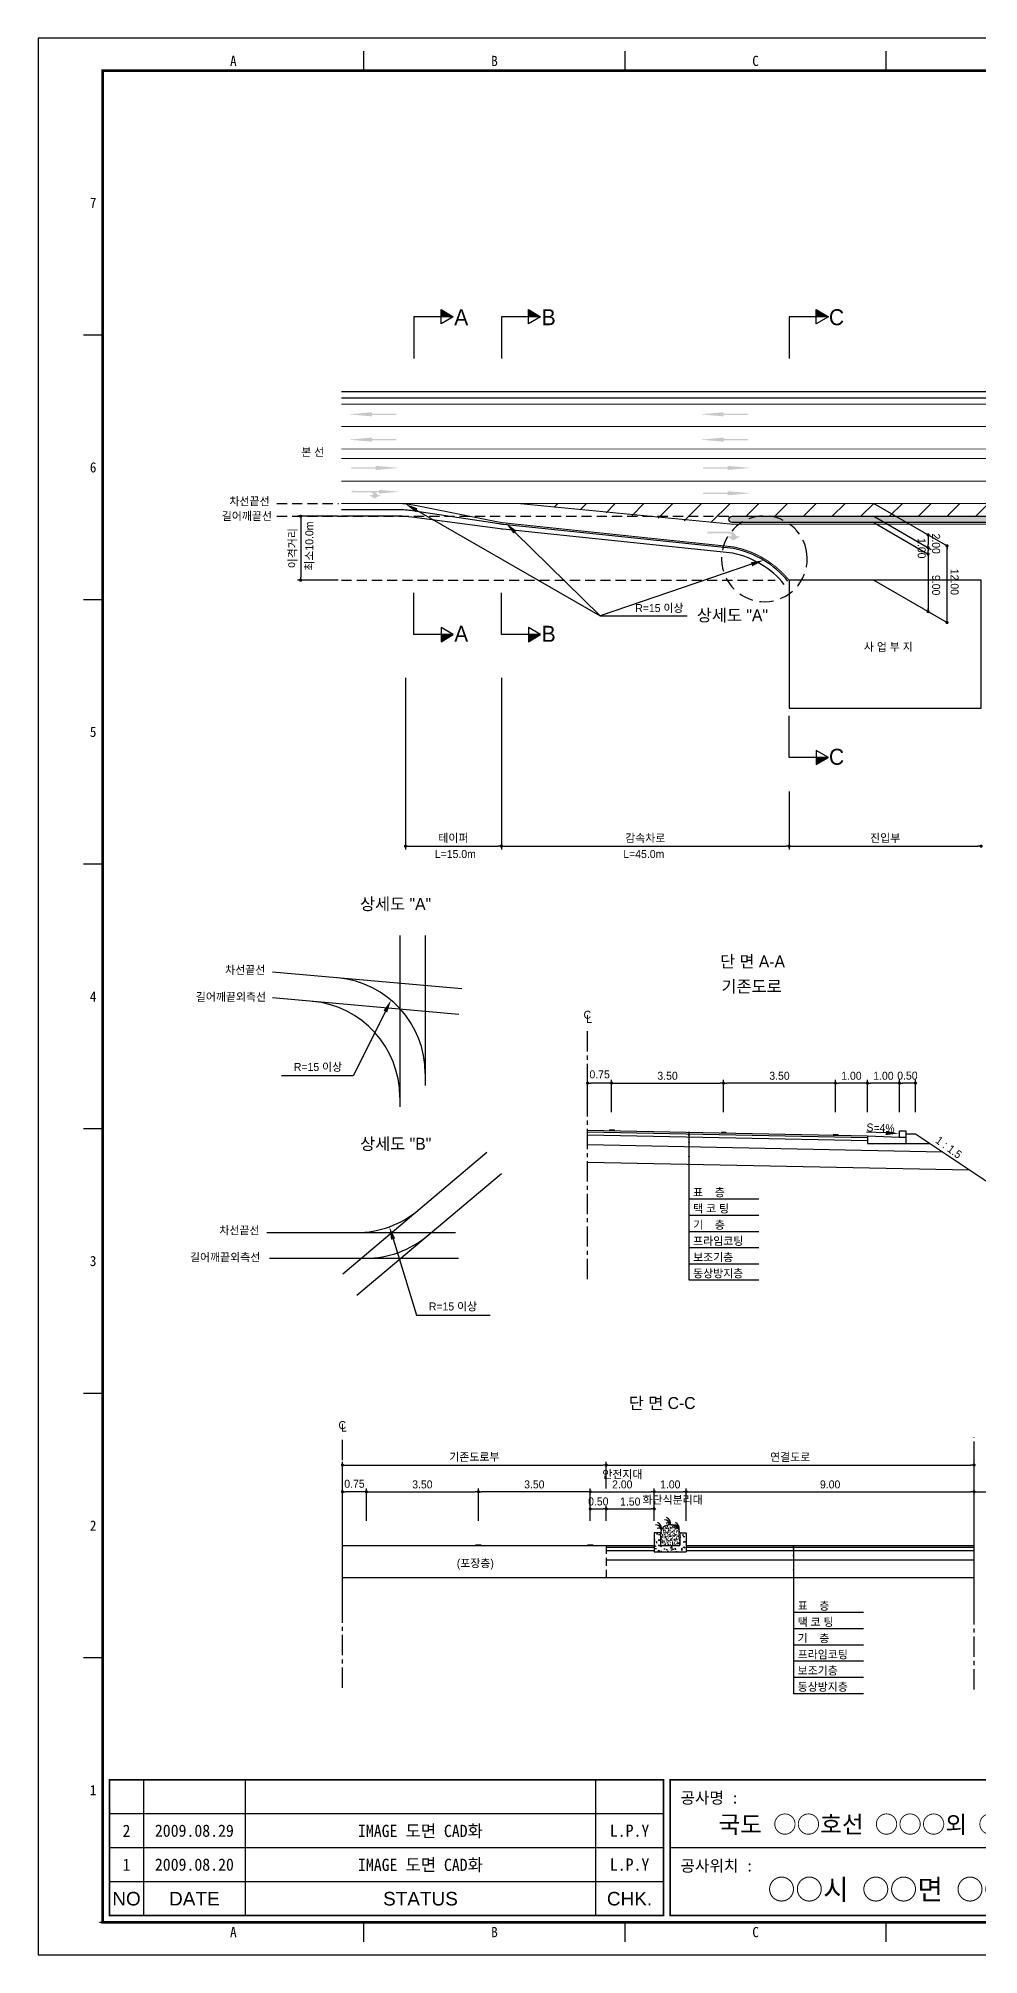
# Model space of a CAD drawing. Header units: millimetres. Extents: x 439 to 863, y 0 to 300.
# Drawn here: x 439.4 to 586.4, y 0.2 to 299.6 of the extents above; entities that cross this region are included whole.
import ezdxf
from ezdxf.enums import TextEntityAlignment as Align

# ---------------------------------------------------------------- set-up
doc = ezdxf.new("R2010")
doc.units = ezdxf.units.MM
doc.linetypes.add('CENTER', pattern=[50.8, 31.75, -6.35, 6.35, -6.35])
doc.linetypes.add('HIDDEN', pattern=[9.525, 6.35, -3.175])
for name, color, linetype in [('CC-GSTR-0004', 4, 'Continuous'), ('CM-LANE-0030', 30, 'Continuous'), ('CZ-DIMT-0002', 7, 'Continuous'), ('CZ-EXST-0002', 1, 'Continuous'), ('CZ-LIN1-0007', 7, 'Continuous'), ('CZ-LIN2-0003', 3, 'Continuous'), ('CZ-LINE-0001', 7, 'Continuous'), ('CZ-TEXT-BOX0', 7, 'Continuous'), ('TITLE', 7, 'Continuous')]:
    doc.layers.add(name, color=color, linetype=linetype)
doc.styles.add('견고딕', font='arial.ttf')
doc.styles.add('돋움', font='')
doc.styles.add('돋음체', font='')
doc.styles.get('돋움').set_extended_font_data('Dotum')
doc.styles.get('돋음체').set_extended_font_data('DotumChe')

# ---------------------------------------------------------------- blocks, each defined once
blk = doc.blocks.new('_Dot')
at = {"color": 0, "linetype": 'ByBlock', "lineweight": -2}
blk.add_line((-0.5, 0), (-1, 0), dxfattribs=at)
at = {"color": 0, "linetype": 'ByBlock', "const_width": 0.5}
blk.add_lwpolyline([(-0.25, 0, 1), (0.25, 0, 1)], format="xyb", close=True, dxfattribs=at)

msp = doc.modelspace()

# ---------------------------------------------------------------- hatches: boundary and pattern name
at = {"layer": 'CM-LANE-0030'}
h = msp.add_hatch(dxfattribs=at)
h.set_pattern_fill('ANSI31', color=256, style=0)
h.set_pattern_definition([(45, (-1534.1606, 457.6014), (-2.245064, 2.245064), [])])
h.paths.add_polyline_path([(514.35, 226.9), (543.03, 223.9), (547.84, 223.9), (547.81, 223.9, -0.949204), (547.87, 224.9), (713.87, 224.9, -0.974596), (713.9, 223.9), (713.89, 223.9), (723.61, 223.9), (781.85, 226.9)])
at = {"layer": 'CZ-EXST-0002'}
h = msp.add_hatch(dxfattribs=at)
h.set_pattern_fill('AR-CONC', color=256, scale=0.01, style=0)
h.set_pattern_definition([(50, (-572.4242, 3546.9378), (1.8218467, -0.15939086), [0.1905, -2.0955]), (355, (-572.4242, 3546.9378), (-0.3524283, 1.9105664), [0.1524, -1.6764]), (100.451, (-572.2724, 3546.9245), (1.469425, 1.7511669), [0.1619, -1.7809]), (46.1842, (-572.4242, 3547.4458), (2.7107904, -0.4204233), [0.28575, -3.14325]), (96.6356, (-572.1983, 3547.4108), (2.3740423, 2.4742556), [0.24285, -2.67135]), (351.184, (-572.4242, 3547.4458), (2.374046, 2.4742512), [0.2286, -2.5146]), (21, (-572.1702, 3547.3188), (1.5161488, -1.0226552), [0.1905, -2.0955]), (326, (-572.1702, 3547.3188), (0.6180203, 1.8418797), [0.1524, -1.6764]), (71.4514, (-572.0438, 3547.2336), (2.1341649, 0.8192286), [0.1619, -1.7809]), (37.5, (-572.4242, 3546.9378), (0.03088603, 0.84555039), [0, -1.65608, 0, -1.7018, 0, -1.68275]), (7.5, (-572.4242, 3546.9378), (0.66819663, 1.00180575), [0, -0.97028, 0, -1.61798, 0, -0.64135]), (327.5, (-572.9906, 3546.9378), (1.35590595, -0.05728744), [0, -0.635, 0, -1.9812, 0, -2.6289]), (317.5, (-573.2446, 3546.9378), (1.4812918, 0.2542649), [0, -0.8255, 0, -1.31572, 0, -1.8669])])
h.paths.add_polyline_path([(540.69, 63.09), (540.69, 66.09), (539.69, 66.09), (539.69, 64.09), (536.69, 64.09), (536.69, 66.09), (535.69, 66.09), (535.69, 63.09)])
h = msp.add_hatch(dxfattribs=at)
h.set_pattern_fill('AR-SAND', color=256, scale=0.01, style=0)
h.set_pattern_definition([(37.5, (-572.42418, 3546.9378), (-0.016000313, 0.489413237), [0, -0.38608, 0, -0.4318, 0, -0.41275]), (7.5, (-572.4242, 3546.9378), (0.44952328, 0.7168251), [0, -0.20828, 0, -0.34798, 0, -0.13335]), (327.5, (-572.7366, 3546.9378), (0.79099237, 0.001437185), [0, -0.127, 0, -0.4572, 0, -0.5969]), (317.5, (-572.7366, 3546.9378), (0.76355645, 0.22292932), [0, -0.0635, 0, -0.29972, 0, -0.3429])])
edge = h.paths.add_edge_path()
edge.add_line((539.69, 64.09), (539.69, 66.09))
edge.add_ellipse((538.19, 66.09), major_axis=(-1.5, 0), ratio=0.829212, start_angle=180, end_angle=360)
edge.add_line((536.69, 66.09), (536.69, 64.09))
edge.add_line((536.69, 64.09), (539.69, 64.09))
at = {"layer": 'CZ-LIN1-0007'}
for points in [[(491.54, 241.15), (491.54, 240.93), (495.37, 240.93), (495.37, 240.72), (491.54, 240.72), (491.54, 240.5), (487.89, 240.82)], [(546.54, 241.15), (546.54, 240.93), (550.37, 240.93), (550.37, 240.72), (546.54, 240.72), (546.54, 240.5), (542.89, 240.82)], [(491.54, 237.19), (491.54, 236.97), (495.37, 236.97), (495.37, 236.76), (491.54, 236.76), (491.54, 236.54), (487.89, 236.86)], [(546.54, 237.19), (546.54, 236.97), (550.37, 236.97), (550.37, 236.76), (546.54, 236.76), (546.54, 236.54), (542.89, 236.86)], [(492.15, 232.77), (492.15, 232.55), (488.33, 232.55), (488.33, 232.34), (492.15, 232.34), (492.15, 232.13), (495.8, 232.45)], [(547.15, 232.77), (547.15, 232.55), (543.33, 232.55), (543.33, 232.34), (547.15, 232.34), (547.15, 232.13), (550.8, 232.45)], [(491.51, 228.85, -0.267976), (492.41, 228.24), (492.97, 228.24), (491.94, 227.67), (491.11, 228.24), (491.72, 228.24, 0.504994), (491.44, 228.61), (488.39, 228.63), (488.39, 228.87)], [(492.64, 229.02), (492.64, 228.83), (489.21, 228.83), (489.21, 228.64), (492.64, 228.64), (492.64, 228.44), (495.91, 228.73)], [(547.15, 228.81), (547.15, 228.6), (543.33, 228.6), (543.33, 228.38), (547.15, 228.38), (547.15, 228.17), (550.8, 228.49)], [(547.54, 222.47, -0.267976), (548.56, 221.78), (549.19, 221.78), (548.02, 221.13), (547.08, 221.77), (547.77, 221.78, 0.504994), (547.46, 222.2), (544, 222.22), (544, 222.49)], [(529.4, 128.91), (529.4, 129.03), (528.65, 129.05), (528.65, 128.92)], [(546.9, 128.56), (546.9, 128.68), (546.15, 128.7), (546.15, 128.57)], [(564.4, 128.21), (564.4, 128.33), (563.65, 128.35), (563.65, 128.22)], [(508.57, 64.09), (508.57, 64.22), (507.82, 64.22), (507.82, 64.09)], [(526.07, 64.09), (526.07, 64.22), (525.32, 64.22), (525.32, 64.09)]]:
    msp.add_hatch(color=256, dxfattribs=at).paths.add_polyline_path(points)
at = {"layer": 'CZ-LIN2-0003'}
h = msp.add_hatch(dxfattribs=at)
h.set_pattern_fill('CROSS', color=256, scale=0.075, style=0)
h.set_pattern_definition([(0, (-1534.16064, 457.6014), (0.47625, 0.47625), [0.238125, -0.714375]), (90, (-1534.0416, 457.48233), (-0.47625, 0.47625), [0.238125, -0.714375])])
h.paths.add_polyline_path([(713.87, 224.9), (547.87, 224.9, 1), (547.87, 223.9), (713.87, 223.9, 1)])
at = {"layer": 'CZ-LINE-0001'}
for points in [[(502.36, 257.17), (502.36, 256.07), (504.26, 256.07)], [(516.03, 257.17), (516.03, 256.07), (517.93, 256.07)], [(561.03, 257.17), (561.03, 256.07), (562.93, 256.07)], [(504.26, 206.4), (502.36, 206.4), (502.36, 205.3)], [(517.93, 206.4), (516.03, 206.4), (516.03, 205.3)], [(562.93, 187.19), (561.03, 187.19), (561.03, 186.09)]]:
    msp.add_hatch(color=256, dxfattribs=at).paths.add_polyline_path(points)

# ---------------------------------------------------------------- linework, layer by layer
at = {"color": 0, "linetype": 'ByBlock', "lineweight": -2}
for p, q in [((578.5, 221.74), (578.5, 221.49)), ((578.5, 220.24), (578.5, 220.49)), ((578.5, 219.74), (578.5, 219.49)), ((578.5, 219.24), (578.5, 219.49)), ((581.46, 220.04), (581.46, 219.79)), ((578.5, 210.26), (578.5, 210.51)), ((581.46, 208.55), (581.46, 208.8)), ((585.94, 72.5), (586.19, 72.5))]:
    msp.add_line(p, q, dxfattribs=at)
at = {"color": 0, "linetype": 'ByBlock', "const_width": 0.25}
for points in [[(578.5, 221.87, 1), (578.5, 222.12, 1)], [(578.5, 220.12, 1), (578.5, 219.87, 1)], [(578.5, 219.87, 1), (578.5, 220.12, 1)], [(578.5, 219.12, 1), (578.5, 218.87, 1)], [(581.46, 220.16, 1), (581.46, 220.41, 1)], [(578.5, 210.13, 1), (578.5, 209.88, 1)], [(581.46, 208.42, 1), (581.46, 208.17, 1)], [(585.82, 72.5, 1), (585.57, 72.5, 1)]]:
    msp.add_lwpolyline(points, format="xyb", close=True, dxfattribs=at)
at = {"layer": 'CC-GSTR-0004'}
for p, q in [((574.02, 127.91), (574.02, 128.91)), ((574.02, 128.91), (575.02, 128.91)), ((575.02, 128.91), (575.02, 126.91)), ((569.02, 128.11), (569.02, 126.91)), ((569.02, 128.11), (574.02, 127.91)), ((569.02, 126.91), (575.02, 126.91)), ((574.02, 127.91), (575.02, 127.91))]:
    msp.add_line(p, q, dxfattribs=at)
for points in [[(486.79, 244.4), (826.79, 244.4)], [(486.79, 243.4), (826.79, 243.4)]]:
    msp.add_lwpolyline(points, dxfattribs=at)
for points in [[(556.6, 214.74, 0.173179), (548.09, 219.85), (512.12, 223.61, -0.011191), (511.46, 223.7), (497.9, 225.73, 0.037262), (495.67, 225.9), (486.79, 225.9)], [(556.02, 214.26, 0.172539), (547.98, 219.11), (512, 222.87), (512, 222.87, -0.007174), (511.58, 222.92), (511.58, 222.92), (497.78, 224.77), (497.78, 224.77, 0.033239), (495.79, 224.9), (495.79, 224.9), (486.79, 224.9)]]:
    msp.add_lwpolyline(points, format="xyb", dxfattribs=at)
at = {"layer": 'CM-LANE-0030', "const_width": 0.15}
for points in [[(486.79, 235.4), (826.79, 235.4)], [(486.79, 233.9), (826.79, 233.9)]]:
    msp.add_lwpolyline(points, dxfattribs=at)
msp.add_lwpolyline([(713.87, 223.65), (547.92, 223.65), (514.35, 226.9), (781.85, 226.9)], close=True, dxfattribs=at)
at = {"layer": 'CZ-EXST-0002'}
for p, q in [((495.91, 159.41), (495.91, 132.63)), ((499.89, 159.41), (499.89, 135.98)), ((505.61, 151.05), (476.02, 153.68)), ((505.12, 147.07), (476.02, 149.66)), ((486.99, 106.57), (509.54, 125.56)), ((489.19, 103.2), (511.79, 122.23)), ((475.11, 112.99), (504.59, 112.99)), ((475.53, 108.99), (505.07, 108.99)), ((486.94, 64.09), (528.19, 64.09)), ((486.94, 59.09), (528.19, 59.09))]:
    msp.add_line(p, q, dxfattribs=at)
at = {"layer": 'CZ-LIN1-0007'}
for p, q in [((528.65, 129.05), (529.4, 129.03)), ((528.65, 128.92), (529.4, 128.91)), ((529.4, 129.03), (529.4, 128.91)), ((546.15, 128.7), (546.9, 128.68)), ((546.15, 128.57), (546.9, 128.56)), ((546.9, 128.68), (546.9, 128.56)), ((563.65, 128.35), (564.4, 128.33)), ((563.65, 128.22), (564.4, 128.21)), ((564.4, 128.33), (564.4, 128.21)), ((507.82, 64.22), (508.57, 64.22)), ((507.82, 64.09), (507.82, 64.22)), ((508.57, 64.09), (507.82, 64.09)), ((508.57, 64.22), (508.57, 64.09)), ((525.32, 64.22), (526.07, 64.22)), ((525.32, 64.09), (525.32, 64.22)), ((526.07, 64.09), (525.32, 64.09)), ((526.07, 64.22), (526.07, 64.09))]:
    msp.add_line(p, q, dxfattribs=at)
at = {"layer": 'CZ-LIN1-0007', "const_width": 0.15}
msp.add_lwpolyline([(486.79, 242.4), (826.79, 242.4)], dxfattribs=at)
at = {"layer": 'CZ-LIN1-0007', "linetype": 'HIDDEN', "const_width": 0.15}
for points in [[(486.79, 238.9), (826.79, 238.9)], [(486.79, 230.4), (826.79, 230.4)], [(514.35, 226.9), (495.31, 226.9)]]:
    msp.add_lwpolyline(points, dxfattribs=at)
at = {"layer": 'CZ-LIN1-0007', "const_width": 0.15}
msp.add_lwpolyline([(556.79, 214.9, 0.173382), (548.13, 220.1), (512.49, 223.83), (512.49, 223.83, -0.023299), (511.11, 224.04), (511.11, 224.04), (498.25, 226.61), (498.25, 226.61, 0.049389), (495.31, 226.9), (495.31, 226.9), (486.79, 226.9)], format="xyb", dxfattribs=at)
at = {"layer": 'CZ-LIN2-0003'}
for p, q in [((525.27, 128.99), (569.02, 128.11)), ((525.27, 128.74), (569.02, 127.86)), ((525.27, 128.24), (569.02, 127.36)), ((525.27, 126.74), (580.7, 125.63)), ((575.02, 128.41), (576.52, 128.41)), ((575.02, 126.91), (578.77, 126.91)), ((576.52, 128.41), (588.73, 120.28)), ((525.27, 123.99), (584.95, 122.8)), ((535.69, 66.09), (535.69, 63.09)), ((536.69, 66.09), (535.69, 66.09)), ((536.69, 66.09), (536.69, 64.09)), ((539.69, 66.09), (540.69, 66.09)), ((539.69, 66.09), (539.69, 64.09)), ((540.69, 66.09), (540.69, 63.09)), ((528.19, 64.09), (535.69, 64.09)), ((528.19, 63.84), (535.69, 63.84)), ((528.19, 63.34), (535.69, 63.34)), ((535.69, 63.09), (540.69, 63.09)), ((536.69, 64.09), (539.69, 64.09)), ((540.69, 64.09), (585.69, 64.09)), ((540.69, 63.84), (585.69, 63.84)), ((540.69, 63.34), (585.69, 63.34)), ((528.19, 61.84), (585.69, 61.84)), ((528.19, 59.09), (585.69, 59.09))]:
    msp.add_line(p, q, dxfattribs=at)
msp.add_lwpolyline([(713.87, 224.9, -0.974596), (713.9, 223.9), (713.89, 223.9), (547.84, 223.9), (547.81, 223.9, -0.949204), (547.87, 224.9)], format="xyb", close=True, dxfattribs=at)
msp.add_lwpolyline([(586.79, 214.9), (556.79, 214.9), (556.79, 194.9), (586.79, 194.9)], close=True, dxfattribs=at)
for centre, radius, start, end in [((484.89, 137.83), 15, 0, 84.9204), ((480.91, 134.17), 15, 0, 84.9204), ((489.14, 127.99), 15, 270, 310.097), ((490.6, 123.99), 15, 270, 310.097), ((535.93, 66.43), 0.88, 7.8639, 92.7752), ((536.39, 66.4), 0.44, 19.771, 124.0366), ((535.82, 66.77), 1, 347.1802, 67.3267), ((537.32, 67.22), 0.88, 7.8639, 92.7752), ((537.78, 67.19), 0.44, 19.771, 124.0366), ((537.22, 67.56), 1, 347.1802, 67.3267), ((538.72, 66.43), 0.88, 7.8639, 92.7752), ((539.17, 66.4), 0.44, 19.771, 124.0366), ((538.61, 66.77), 1, 347.1802, 67.3267)]:
    msp.add_arc(centre, radius, start, end, dxfattribs=at)
msp.add_ellipse((538.19, 66.09), major_axis=(-1.5, 0), ratio=0.829212, start_param=3.141593, end_param=6.283185, dxfattribs=at)
at = {"layer": 'CZ-LINE-0001'}
for p, q in [((504.26, 256.07), (498.12, 256.07)), ((498.12, 256.07), (498.12, 249.53)), ((502.36, 254.97), (502.36, 257.17)), ((502.36, 257.17), (504.26, 256.07)), ((504.26, 256.07), (502.36, 254.97)), ((517.93, 256.07), (511.79, 256.07)), ((511.79, 256.07), (511.79, 249.53)), ((516.03, 254.97), (516.03, 257.17)), ((516.03, 257.17), (517.93, 256.07)), ((517.93, 256.07), (516.03, 254.97)), ((562.93, 256.07), (556.79, 256.07)), ((556.79, 256.07), (556.79, 249.53)), ((561.03, 254.97), (561.03, 257.17)), ((561.03, 257.17), (562.93, 256.07)), ((562.93, 256.07), (561.03, 254.97)), ((486.29, 224.9), (479.91, 224.9)), ((570, 226.9), (581.46, 220.29)), ((570, 224.9), (579, 219.7)), ((570, 224.9), (579, 219.7)), ((480.41, 224.4), (480.41, 215.4)), ((570, 223.9), (578.5, 218.99)), ((578.5, 221.49), (578.5, 220.49)), ((578.5, 218.99), (578.5, 210.01)), ((581.46, 208.3), (581.46, 220.29)), ((486.29, 214.9), (479.91, 214.9)), ((498.12, 206.4), (498.12, 212.94)), ((511.79, 206.4), (511.79, 212.94)), ((570, 214.91), (581.46, 208.3)), ((504.26, 206.4), (502.36, 207.5)), ((502.36, 207.5), (502.36, 205.3)), ((517.93, 206.4), (516.03, 207.5)), ((516.03, 207.5), (516.03, 205.3)), ((527.22, 209.35), (540.83, 209.35)), ((504.26, 206.4), (498.12, 206.4)), ((502.36, 205.3), (504.26, 206.4)), ((517.93, 206.4), (511.79, 206.4)), ((516.03, 205.3), (517.93, 206.4)), ((496.79, 199.64), (496.79, 172.86)), ((511.79, 199.64), (511.79, 172.86)), ((511.79, 199.64), (511.79, 172.86)), ((556.79, 187.19), (556.79, 193.73)), ((562.93, 187.19), (556.79, 187.19)), ((562.93, 187.19), (561.03, 188.29)), ((561.03, 188.29), (561.03, 186.09)), ((561.03, 186.09), (562.93, 187.19)), ((556.79, 181.91), (556.79, 172.86)), ((556.79, 181.91), (556.79, 172.86)), ((497.29, 173.36), (511.29, 173.36)), ((512.29, 173.36), (556.29, 173.36)), ((557.29, 173.36), (586.29, 173.36)), ((525.27, 131.78), (525.27, 136.84)), ((528.52, 136.34), (525.77, 136.34)), ((529.02, 131.78), (529.02, 136.84)), ((529.02, 131.78), (529.02, 136.84)), ((529.52, 136.34), (546.02, 136.34)), ((546.52, 131.78), (546.52, 136.84)), ((546.52, 131.78), (546.52, 136.84)), ((563.52, 136.34), (547.02, 136.34)), ((564.02, 131.78), (564.02, 136.84)), ((564.02, 131.78), (564.02, 136.84)), ((568.52, 136.34), (564.52, 136.34)), ((569.02, 131.78), (569.02, 136.84)), ((569.02, 131.78), (569.02, 136.84)), ((573.52, 136.34), (569.52, 136.34)), ((574.02, 131.78), (574.02, 136.84)), ((574.02, 134.23), (574.02, 136.84)), ((576.02, 136.34), (574.52, 136.34)), ((576.52, 131.78), (576.52, 136.84)), ((541.12, 128.67), (541.12, 105.59)), ((541.12, 118.25), (552.06, 118.25)), ((541.12, 115.72), (552.06, 115.72)), ((541.12, 113.18), (552.06, 113.18)), ((541.12, 110.65), (552.06, 110.65)), ((541.12, 108.12), (552.06, 108.12)), ((541.12, 105.59), (552.06, 105.59)), ((486.94, 73), (486.94, 77.17)), ((487.44, 76.67), (527.69, 76.67)), ((528.19, 73), (528.19, 77.17)), ((528.19, 73), (528.19, 77.17)), ((528.69, 76.67), (585.19, 76.67)), ((585.69, 73), (585.69, 77.17)), ((486.94, 52.92), (486.94, 73.32)), ((486.94, 67.95), (486.94, 73)), ((490.19, 72.5), (487.44, 72.5)), ((490.69, 67.95), (490.69, 73)), ((490.69, 67.95), (490.69, 73)), ((491.19, 72.5), (507.69, 72.5)), ((508.19, 67.95), (508.19, 73)), ((508.19, 67.95), (508.19, 73)), ((525.19, 72.5), (508.69, 72.5)), ((525.69, 67.95), (525.69, 73)), ((525.69, 67.95), (525.69, 73)), ((526.19, 72.5), (535.19, 72.5)), ((535.69, 67.95), (535.69, 73)), ((535.69, 67.95), (535.69, 73)), ((536.19, 72.5), (540.19, 72.5)), ((540.69, 67.95), (540.69, 73)), ((540.69, 67.95), (540.69, 73)), ((541.19, 72.5), (585.19, 72.5)), ((585.69, 52.67), (585.69, 73.07)), ((585.69, 67.95), (585.69, 73)), ((585.69, 67.95), (585.69, 73)), ((586.19, 72.5), (596.41, 72.5)), ((525.69, 67.95), (525.69, 70.32)), ((526.19, 69.82), (527.69, 69.82)), ((528.19, 67.95), (528.19, 70.32)), ((528.19, 67.95), (528.19, 70.32)), ((528.69, 69.82), (535.19, 69.82)), ((535.69, 67.95), (535.69, 70.32)), ((557.46, 64.09), (557.46, 41.01)), ((557.46, 53.67), (568.39, 53.67)), ((557.46, 51.13), (568.39, 51.13)), ((557.46, 48.6), (568.39, 48.6)), ((557.46, 46.07), (568.39, 46.07)), ((557.46, 43.54), (568.39, 43.54)), ((557.46, 41.01), (568.39, 41.01))]:
    msp.add_line(p, q, dxfattribs=at)
at = {"layer": 'CZ-LINE-0001', "linetype": 'HIDDEN', "ltscale": 0.25}
for p, q in [((476.69, 226.9), (486.34, 226.9)), ((476.69, 224.9), (547.87, 224.9)), ((486.79, 214.9), (554.57, 214.9))]:
    msp.add_line(p, q, dxfattribs=at)
at = {"layer": 'CZ-LINE-0001', "linetype": 'HIDDEN', "ltscale": 0.35}
msp.add_line((559.56, 219.04), (559.56, 219.04), dxfattribs=at)
at = {"layer": 'CZ-LINE-0001', "linetype": 'CENTER', "ltscale": 0.1}
for p, q in [((525.27, 105.71), (525.27, 145.09)), ((486.94, 41.87), (486.94, 81.26)), ((585.69, 41.62), (585.69, 81.01))]:
    msp.add_line(p, q, dxfattribs=at)
at = {"layer": 'CZ-LINE-0001', "linetype": 'HIDDEN', "ltscale": 0.2}
msp.add_line((528.19, 64.09), (528.19, 59.09), dxfattribs=at)
at = {"layer": 'CZ-LINE-0001'}
for points in [[(498.52, 225.83), (527.22, 209.35)], [(513.91, 222.42), (527.22, 209.35)], [(550.89, 217.39), (527.22, 209.35)], [(493.65, 147.53), (488.64, 137.5), (477.41, 137.5)], [(571.9, 128.55), (568.89, 128.67)], [(494.87, 111.99), (498.52, 100.1), (510.02, 100.1)]]:
    msp.add_lwpolyline(points, dxfattribs=at)
at = {"layer": 'CZ-LINE-0001', "linetype": 'HIDDEN', "ltscale": 0.35}
msp.add_arc((552.91, 218.25), 6.7, 6.7667, 6.749, dxfattribs=at)
at = {"layer": 'CZ-LINE-0001', "linetype": 'ByBlock'}
for centre, start, end in [((541.12, 128.61), 0, 180), ((541.12, 128.61), 0, 180), ((541.12, 128.61), 180, 0), ((541.12, 128.61), 180, 0), ((541.12, 128.41), 0, 180), ((541.12, 128.41), 0, 180), ((541.12, 128.41), 180, 0), ((541.12, 128.41), 180, 0), ((541.12, 128.17), 0, 180), ((541.12, 128.17), 0, 180), ((541.12, 128.17), 180, 0), ((541.12, 128.17), 180, 0), ((541.12, 127.92), 0, 180), ((541.12, 127.92), 0, 180), ((541.12, 127.92), 180, 0), ((541.12, 127.92), 180, 0), ((541.12, 127.13), 0, 180), ((541.12, 127.13), 0, 180), ((541.12, 127.13), 180, 0), ((541.12, 127.13), 180, 0), ((541.12, 124.89), 0, 180), ((541.12, 124.89), 0, 180), ((541.12, 124.89), 180, 0), ((541.12, 124.89), 180, 0), ((557.46, 64.03), 0, 180), ((557.46, 64.03), 0, 180), ((557.46, 64.03), 180, 0), ((557.46, 64.03), 180, 0), ((557.46, 63.83), 0, 180), ((557.46, 63.83), 0, 180), ((557.46, 63.83), 180, 0), ((557.46, 63.83), 180, 0), ((557.46, 63.59), 0, 180), ((557.46, 63.59), 0, 180), ((557.46, 63.59), 180, 0), ((557.46, 63.59), 180, 0), ((557.45, 63.34), 0, 180), ((557.45, 63.34), 0, 180), ((557.45, 63.34), 180, 0), ((557.45, 63.34), 180, 0), ((557.45, 62.55), 0, 180), ((557.45, 62.55), 0, 180), ((557.45, 62.55), 180, 0), ((557.45, 62.55), 180, 0), ((557.45, 60.31), 0, 180), ((557.45, 60.31), 0, 180), ((557.45, 60.31), 180, 0), ((557.45, 60.31), 180, 0)]:
    msp.add_arc(centre, 0.0625, start, end, dxfattribs=at)
at = {"layer": 'CZ-LINE-0001'}
for points in [[(498.35, 225.54), (496.78, 226.83), (498.68, 226.12)], [(513.68, 222.19), (512.49, 223.83), (514.15, 222.66)], [(550.79, 217.7), (552.79, 218.03), (551, 217.07)], [(493.35, 147.67), (494.54, 149.32), (493.94, 147.38)], [(571.91, 128.89), (573.89, 128.47), (571.88, 128.22)], [(494.55, 111.89), (494.28, 113.9), (495.19, 112.09)]]:
    msp.add_solid(points, dxfattribs=at)
at = {"layer": 'TITLE', "color": 7, "linetype": 'Continuous'}
for p, q in [((490.29, 294.52), (490.29, 297.54)), ((531.12, 294.52), (531.12, 297.54)), ((571.94, 294.52), (571.94, 297.54)), ((449.47, 253.19), (446.44, 253.19)), ((449.47, 211.86), (446.44, 211.86)), ((449.47, 170.53), (446.44, 170.53)), ((449.47, 129.2), (446.44, 129.2)), ((449.47, 87.87), (446.44, 87.87)), ((449.47, 46.55), (446.44, 46.55)), ((490.29, 2.19), (490.29, 5.22)), ((531.12, 2.19), (531.12, 5.22)), ((571.94, 2.19), (571.94, 5.22))]:
    msp.add_line(p, q, dxfattribs=at)
at = {"layer": 'TITLE', "ltscale": 150}
for p, q in [((455.83, 27.5), (455.83, 6.28)), ((471.75, 27.5), (471.75, 6.28)), ((526.53, 27.5), (526.53, 6.28)), ((537.14, 22.19), (450.53, 22.19)), ((537.14, 16.89), (450.53, 16.89)), ((624.81, 16.89), (538.2, 16.89)), ((537.14, 11.58), (450.53, 11.58))]:
    msp.add_line(p, q, dxfattribs=at)
at = {"layer": 'TITLE'}
msp.add_line((857.83, 5.22), (448.97, 5.22), dxfattribs=at)
msp.add_lwpolyline([(439.39, 0.18), (862.75, 0.18), (862.75, 299.56), (439.39, 299.56)], close=True, dxfattribs=at)
at = {"layer": 'TITLE', "linetype": 'Continuous', "const_width": 0.403}
msp.add_lwpolyline([(449.47, 5.22), (449.47, 294.52), (857.71, 294.52), (857.71, 5.22)], close=True, dxfattribs=at)
at = {"layer": 'TITLE', "ltscale": 150, "const_width": 0.265}
for points in [[(450.53, 27.5), (537.14, 27.5), (537.14, 6.28), (450.53, 6.28)], [(538.2, 27.5), (624.81, 27.5), (624.81, 6.28), (538.2, 6.28)]]:
    msp.add_lwpolyline(points, close=True, dxfattribs=at)

# ---------------------------------------------------------------- block references
at = {"layer": 'CZ-LINE-0001', "xscale": 0.5, "yscale": 0.5, "zscale": 0.5}
for p, rotation in [((480.41, 224.9), 90), ((480.41, 214.9), 270), ((496.79, 173.36), 180), ((511.79, 173.36), 180), ((556.79, 173.36), 180), ((525.27, 136.34), 180), ((529.02, 136.34), 180), ((546.52, 136.34), 180), ((564.02, 136.34), 180), ((569.02, 136.34), 180), ((574.02, 136.34), 180), ((486.94, 76.67), 180), ((528.19, 76.67), 180), ((486.94, 72.5), 180), ((490.69, 72.5), 180), ((508.19, 72.5), 180), ((525.69, 72.5), 180), ((535.69, 72.5), 180), ((540.69, 72.5), 180), ((525.69, 69.82), 180), ((528.19, 69.82), 180)]:
    msp.add_blockref('_Dot', p, dxfattribs=dict(at, rotation=rotation))
for p in [(511.79, 173.36), (556.79, 173.36), (586.79, 173.36), (529.02, 136.34), (546.52, 136.34), (564.02, 136.34), (569.02, 136.34), (574.02, 136.34), (576.52, 136.34), (528.19, 76.67), (585.69, 76.67), (490.69, 72.5), (508.19, 72.5), (525.69, 72.5), (535.69, 72.5), (540.69, 72.5), (585.69, 72.5), (528.19, 69.82), (535.69, 69.82)]:
    msp.add_blockref('_Dot', p, dxfattribs=at)

# ---------------------------------------------------------------- texts
at = {"layer": 'CZ-DIMT-0002', "style": '돋움'}
for s, height, p in [('A', 2.5, (505.51, 255.99)), ('B', 2.5, (519.19, 255.99)), ('C', 2.5, (564.19, 255.99)), ('본 선', 1.25, (482.29, 234.92)), ('차선끝선', 1.25, (472.41, 227.23)), ('길어깨끝선', 1.25, (472, 224.92)), ('R=15 이상', 1.25, (536.49, 210.55)), ('상세도 "A"', 1.875, (547.91, 209.43)), ('A', 2.5, (505.51, 206.53)), ('B', 2.5, (519.19, 206.53)), ('사 업 부 지', 1.25, (572.28, 204.49)), ('C', 2.5, (564.19, 187.32)), ('L=15.0m', 1.25, (504.59, 172.13)), ('L=45.0m', 1.25, (534.06, 172.13)), ('차선끝선', 1.25, (471.74, 154.01)), ('길어깨끝외측선', 1.25, (469.51, 149.81)), ('C', 1.25, (525.23, 147.02)), ('L', 1.25, (525.5, 146.36)), ('R=15 이상', 1.25, (483.12, 138.86)), ('차선끝선', 1.25, (470.84, 113.33)), ('길어깨끝외측선', 1.25, (468.6, 109.13)), ('R=15 이상', 1.25, (504.23, 101.45)), ('C', 1.25, (486.91, 82.92)), ('L', 1.25, (487.17, 82.52))]:
    msp.add_text(s, height=height, dxfattribs=at).set_placement(p, align=Align.MIDDLE_CENTER)
msp.add_text('최소10.0m', height=1.25, rotation=90, dxfattribs=at).set_placement((482.39, 216.39))
for s, rotation, p in [('S=4%', 357.7094, (571.07, 129.34)), ('1 : 1.5', 323.8881, (581.73, 126.3))]:
    msp.add_text(s, height=1.25, rotation=rotation, dxfattribs=at).set_placement(p, align=Align.MIDDLE_CENTER)
for s, p in [('표    층', (541.77, 118.64)), ('택 코 팅', (541.77, 116.11)), ('기    층', (541.77, 113.57)), ('프라임코팅', (541.77, 111.04)), ('보조기층', (541.77, 108.51)), ('동상방지층', (541.77, 105.98)), ('안전지대', (527.57, 74.6)), ('화단식분리대', (533.85, 70.62)), ('(포장층)', (504.82, 60.71)), ('표    층', (558.11, 54.06)), ('택 코 팅', (558.11, 51.52)), ('기    층', (558.11, 48.99)), ('프라임코팅', (558.11, 46.46)), ('보조기층', (558.11, 43.93)), ('동상방지층', (558.11, 41.4))]:
    msp.add_text(s, height=1.25, dxfattribs=at).set_placement(p)
at = {"layer": 'CZ-DIMT-0002', "char_height": 1.25, "attachment_point": 5, "rotation": 270, "style": '돋움'}
for s, insert in [('\\A1;2.00', (579.75, 220.61)), ('1.00', (577.49, 219.89)), ('9.00', (579.75, 214.13)), ('12.00', (582.64, 214.64))]:
    msp.add_mtext(s, dxfattribs=dict(at, insert=insert))
at = {"layer": 'CZ-LINE-0001', "insert": (479.22, 219.9), "char_height": 1.25, "attachment_point": 5, "rotation": 90, "style": '돋움'}
msp.add_mtext('\\A1;이격거리', dxfattribs=at)
at = {"layer": 'CZ-LINE-0001', "char_height": 1.25, "attachment_point": 5, "style": '돋움'}
for s, insert in [('\\A1;테이퍼', (504.29, 174.56)), ('\\A1;감속차로', (534.29, 174.56)), ('\\A1;진입부', (571.79, 174.56)), ('\\A1;0.75', (527.15, 137.7)), ('\\A1;3.50', (537.77, 137.48)), ('\\A1;3.50', (555.27, 137.48)), ('\\A1;1.00', (566.52, 137.48)), ('\\A1;1.00', (571.52, 137.48)), ('\\A1;0.50', (575.27, 137.5)), ('\\A1;기존도로부', (507.57, 77.87)), ('\\A1;연결도로', (556.94, 77.86)), ('\\A1;0.75', (488.82, 73.74)), ('\\A1;3.50', (499.44, 73.64)), ('\\A1;3.50', (516.94, 73.64)), ('\\A1;2.00', (530.69, 73.64)), ('\\A1;1.00', (538.19, 73.64)), ('\\A1;9.00', (563.19, 73.64)), ('\\A1;0.50', (526.94, 70.98)), ('\\A1;1.50', (531.94, 70.96))]:
    msp.add_mtext(s, dxfattribs=dict(at, insert=insert))
at = {"layer": 'CZ-TEXT-BOX0', "style": '돋움'}
for s, p in [('상세도 "A"', (495.25, 164.32)), ('단 면 A-A', (551.05, 155.34)), ('기존도로', (550.91, 151.44)), ('상세도 "B"', (495.27, 126.86)), ('단 면 C-C', (536.93, 86.36))]:
    msp.add_text(s, height=1.875, dxfattribs=at).set_placement(p, align=Align.MIDDLE_CENTER)
at = {"layer": 'TITLE', "color": 3, "linetype": 'Continuous', "style": '돋음체'}
for s, p in [('A', (469.88, 296.03)), ('B', (510.71, 296.03)), ('C', (551.53, 296.03)), ('7', (447.96, 273.86)), ('6', (447.96, 232.53)), ('5', (447.96, 191.2)), ('4', (447.96, 149.87)), ('3', (447.96, 108.54)), ('2', (447.96, 67.22)), ('1', (447.96, 25.89)), ('A', (469.88, 3.71)), ('B', (510.71, 3.71)), ('C', (551.53, 3.71))]:
    msp.add_text(s, height=1.59, dxfattribs=at).set_placement(p, align=Align.MIDDLE)
at = {"layer": 'TITLE', "style": '돋음체'}
for s, p in [('공사명 : ', (539.79, 23.79)), ('공사위치 :', (539.79, 13.17))]:
    msp.add_text(s, height=1.804, dxfattribs=at).set_placement(p)
at = {"layer": 'TITLE', "color": 7, "linetype": 'Continuous', "style": '돋음체'}
for s, height, p in [('국도 ○○호선 ○○○외 ○인 도로점용시설공사', 2.7, (584.01, 20.57)), ('○○시 ○○면 ○○리○○-○번지', 3.1832, (586.03, 10.41))]:
    msp.add_text(s, height=height, dxfattribs=at).set_placement(p, align=Align.MIDDLE)
at = {"layer": 'TITLE', "color": 1, "linetype": 'Continuous', "style": '돋음체'}
msp.add_text('2', height=1.91, dxfattribs=at).set_placement((453.18, 19.54), align=Align.MIDDLE)
at = {"layer": 'TITLE', "linetype": 'Continuous'}
for s, height, style, p in [('2009.08.29', 1.91, '돋음체', (463.79, 19.54)), ('L.P.Y', 1.91, '돋음체', (531.83, 19.54)), ('1', 1.91, '돋음체', (453.18, 14.24)), ('2009.08.20', 1.91, '돋음체', (463.79, 14.24)), ('L.P.Y', 1.91, '돋음체', (531.83, 14.24)), ('NO', 2.122, '견고딕', (453.18, 8.93)), ('DATE', 2.122, '견고딕', (463.79, 8.93)), ('STATUS', 2.122, '견고딕', (499.14, 8.93)), ('CHK.', 2.122, '견고딕', (531.83, 8.93))]:
    msp.add_text(s, height=height, dxfattribs=dict(at, style=style)).set_placement(p, align=Align.MIDDLE)
at = {"layer": 'TITLE', "style": '돋음체'}
for p in [(499.14, 19.54), (499.14, 14.24)]:
    msp.add_text('IMAGE 도면 CAD화', height=1.9099, dxfattribs=at).set_placement(p, align=Align.MIDDLE)

doc.saveas('drawing.dxf')
